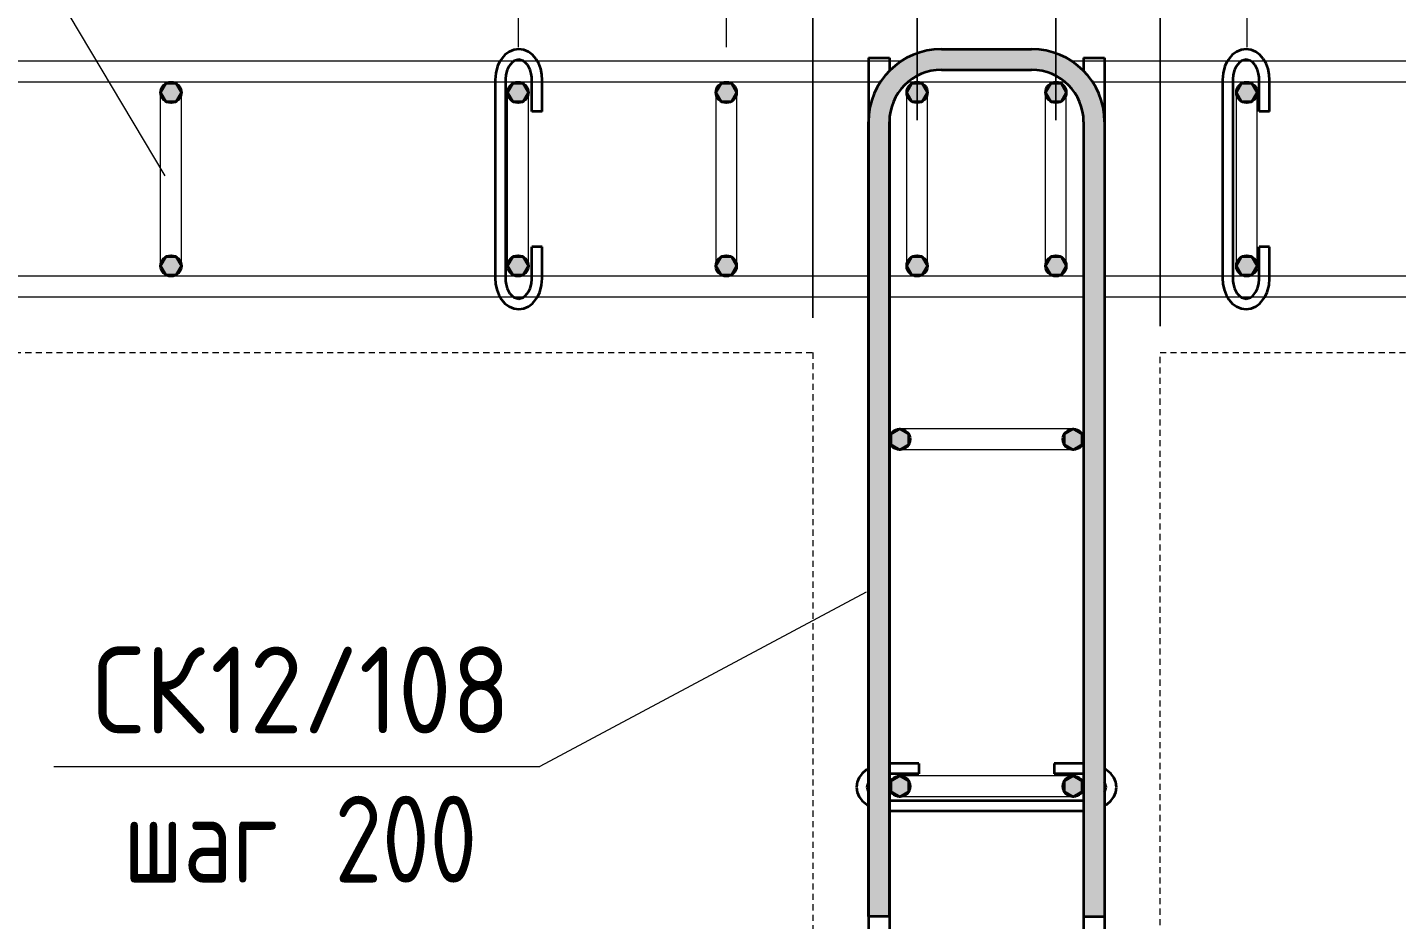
# Model space of a CAD drawing. Header units: millimetres. Extents: x 28954 to 49618, y -2651 to 78735.
# Drawn here: x 31227 to 32016, y 77498 to 78012 of the extents above; entities that cross this region are included whole.
import ezdxf

# ---------------------------------------------------------------- set-up
doc = ezdxf.new("R2010")
doc.units = ezdxf.units.MM
doc.linetypes.add('01 Штриховая _4 мм_', pattern=[6, 3.5, -2.5])
for name, color, linetype, lineweight in [('AA_Dim', 7, 'Continuous', 9), ('AA_Dim-20', 7, 'Continuous', 9), ('AA_Vinoska', 7, 'Continuous', 9), ('KR_Armatura', 7, 'Continuous', 20), ('KR_Armatura_Tonkie', 7, 'Continuous', 20)]:
    doc.layers.add(name, color=color, linetype=linetype, lineweight=lineweight)
doc.layers.add('AF_Stena_Опалубка', color=7, linetype='Continuous', lineweight=20, true_color=0x0063c6)
doc.styles.add('ISOCPEUR_1', font='isocpeur.TTF', dxfattribs={"width": 0.9, "height": 50})
doc.styles.add('ISOCPEUR_2', font='isocpeur.TTF', dxfattribs={"width": 0.8, "height": 50})
doc.dimstyles.new('00_Точн_3_знака__прозр_', dxfattribs={"dimscale": 304.8, "dimtxt": 50.137748, "dimasz": 0.111549, "dimexe": 0.098425, "dimexo": 0.065617, "dimgap": 0.006562, "dimtad": 1, "dimdec": 3, "dimrnd": 0.001, "dimdsep": 46, "dimtxsty": 'ISOCPEUR_1', "dimblk1": 'OBLIQUE', "dimblk2": 'OBLIQUE', "dimsah": 1, "dimcen": 0.09, "dimdle": 0.098425, "dimazin": 0, "dimtfac": 1, "dimtdec": 4, "dimtix": 1, "dimtmove": 0, "dimatfit": 3, "dimfxl": 1, "dimtvp": 1, "dimtolj": 1, "dimtzin": 0, "dimlwd": 18, "dimlwe": 18, "dimarcsym": 2})

# ---------------------------------------------------------------- blocks, each defined once
blk = doc.blocks.new('DIMBLOCK5-План армирования стен')
at = {"layer": 'AA_Dim-20', "color": 30, "lineweight": 18, "true_color": 0xff8000, "transparency": 16777216}
for p, q in [((30110.06, 78332.62), (30110.06, 78362.62)), ((31510.06, 78332.62), (31510.06, 78362.62)), ((31630.06, 78332.62), (31630.06, 78362.62)), ((30110.06, 78332.62), (31510.06, 78332.62)), ((30110.06, 78332.62), (30110.06, 78001)), ((31510.06, 78332.62), (31510.06, 78001)), ((31630.06, 78332.62), (31630.06, 78001))]:
    blk.add_line(p, q, dxfattribs=at)
at = {"layer": 'AA_Dim-20', "color": 30, "lineweight": 30, "true_color": 0xff8000, "transparency": 16777216}
for p, q in [((30110.06, 78332.62), (30127.06, 78349.62)), ((31510.06, 78332.62), (31527.06, 78349.62)), ((31630.06, 78332.62), (31647.06, 78349.62)), ((30110.06, 78332.62), (30093.06, 78315.62)), ((31510.06, 78332.62), (31493.06, 78315.62)), ((31630.06, 78332.62), (31613.06, 78315.62))]:
    blk.add_line(p, q, dxfattribs=at)
at = {"layer": 'AA_Dim-20', "color": 0, "lineweight": 18, "transparency": 16777216, "insert": (30656.81, 78399.76), "char_height": 50, "width": 367.803, "attachment_point": 1, "line_spacing_factor": 1.135194, "style": 'ISOCPEUR_1'}
blk.add_mtext('7х200=1400', dxfattribs=at)
blk = doc.blocks.new('_None')
blk = doc.blocks.new('DIMBLOCK6-План армирования стен')
at = {"layer": 'AA_Dim-20', "color": 30, "lineweight": 18, "true_color": 0xff8000, "transparency": 16777216}
for p, q in [((31510.06, 78332.62), (31510.06, 78362.62)), ((31630.06, 78332.62), (31630.06, 78362.62)), ((31680.06, 78332.62), (31680.06, 78362.62)), ((31510.06, 78332.62), (31630.06, 78332.62)), ((31510.06, 78332.62), (31510.06, 78001)), ((31630.06, 78332.62), (31630.06, 78001)), ((31680.06, 78332.62), (31680.06, 77845))]:
    blk.add_line(p, q, dxfattribs=at)
at = {"layer": 'AA_Dim-20', "color": 30, "lineweight": 30, "true_color": 0xff8000, "transparency": 16777216}
for p, q in [((31510.06, 78332.62), (31527.06, 78349.62)), ((31630.06, 78332.62), (31647.06, 78349.62)), ((31680.06, 78332.62), (31697.06, 78349.62)), ((31510.06, 78332.62), (31493.06, 78315.62)), ((31630.06, 78332.62), (31613.06, 78315.62)), ((31680.06, 78332.62), (31663.06, 78315.62))]:
    blk.add_line(p, q, dxfattribs=at)
at = {"layer": 'AA_Dim-20', "color": 0, "lineweight": 18, "transparency": 16777216, "insert": (31527.96, 78399.76), "char_height": 50, "width": 101.0323, "attachment_point": 1, "line_spacing_factor": 1.135194, "style": 'ISOCPEUR_1'}
blk.add_mtext('120', dxfattribs=at)
blk = doc.blocks.new('DIMBLOCK7-План армирования стен')
at = {"layer": 'AA_Dim-20', "color": 30, "lineweight": 18, "true_color": 0xff8000, "transparency": 16777216}
for p, q in [((31630.06, 78332.62), (31630.06, 78362.62)), ((31680.06, 78332.62), (31680.06, 78362.62)), ((31880.06, 78332.62), (31880.06, 78362.62)), ((31630.06, 78332.62), (31680.06, 78332.62)), ((31630.06, 78332.62), (31630.06, 78001)), ((31680.06, 78332.62), (31680.06, 77845)), ((31880.06, 78332.62), (31880.06, 78045))]:
    blk.add_line(p, q, dxfattribs=at)
at = {"layer": 'AA_Dim-20', "color": 30, "lineweight": 30, "true_color": 0xff8000, "transparency": 16777216}
for p, q in [((31630.06, 78332.62), (31647.06, 78349.62)), ((31680.06, 78332.62), (31697.06, 78349.62)), ((31880.06, 78332.62), (31897.06, 78349.62)), ((31630.06, 78332.62), (31613.06, 78315.62)), ((31680.06, 78332.62), (31663.06, 78315.62)), ((31880.06, 78332.62), (31863.06, 78315.62))]:
    blk.add_line(p, q, dxfattribs=at)
at = {"layer": 'AA_Dim-20', "color": 0, "lineweight": 18, "transparency": 16777216, "insert": (31623.84, 78399.76), "char_height": 50, "width": 74.9228, "attachment_point": 1, "line_spacing_factor": 1.135194, "style": 'ISOCPEUR_1'}
blk.add_mtext('50', dxfattribs=at)
blk = doc.blocks.new('DIMBLOCK8-План армирования стен')
at = {"layer": 'AA_Dim-20', "color": 30, "lineweight": 18, "true_color": 0xff8000, "transparency": 16777216}
for p, q in [((31680.06, 78332.62), (31680.06, 78362.62)), ((31880.06, 78332.62), (31880.06, 78362.62)), ((31930.06, 78332.62), (31930.06, 78362.62)), ((31680.06, 78332.62), (31880.06, 78332.62)), ((31680.06, 78332.62), (31680.06, 77845)), ((31880.06, 78332.62), (31880.06, 78045)), ((31930.06, 78332.62), (31930.06, 78001))]:
    blk.add_line(p, q, dxfattribs=at)
at = {"layer": 'AA_Dim-20', "color": 30, "lineweight": 30, "true_color": 0xff8000, "transparency": 16777216}
for p, q in [((31680.06, 78332.62), (31697.06, 78349.62)), ((31880.06, 78332.62), (31897.06, 78349.62)), ((31930.06, 78332.62), (31947.06, 78349.62)), ((31680.06, 78332.62), (31663.06, 78315.62)), ((31880.06, 78332.62), (31863.06, 78315.62)), ((31930.06, 78332.62), (31913.06, 78315.62))]:
    blk.add_line(p, q, dxfattribs=at)
at = {"layer": 'AA_Dim-20', "color": 0, "lineweight": 18, "transparency": 16777216, "insert": (31733.23, 78399.76), "char_height": 50, "width": 112.3842, "attachment_point": 1, "line_spacing_factor": 1.135194, "style": 'ISOCPEUR_1'}
blk.add_mtext('200', dxfattribs=at)
blk = doc.blocks.new('DIMBLOCK9-План армирования стен')
at = {"layer": 'AA_Dim-20', "color": 30, "lineweight": 18, "true_color": 0xff8000, "transparency": 16777216}
for p, q in [((31880.06, 78332.62), (31880.06, 78362.62)), ((31930.06, 78332.62), (31930.06, 78362.62)), ((31880.06, 78332.62), (31930.06, 78332.62)), ((31880.06, 78332.62), (31880.06, 78045)), ((31930.06, 78332.62), (31930.06, 78001))]:
    blk.add_line(p, q, dxfattribs=at)
at = {"layer": 'AA_Dim-20', "color": 30, "lineweight": 30, "true_color": 0xff8000, "transparency": 16777216}
for p, q in [((31880.06, 78332.62), (31897.06, 78349.62)), ((31930.06, 78332.62), (31947.06, 78349.62)), ((31880.06, 78332.62), (31863.06, 78315.62)), ((31930.06, 78332.62), (31913.06, 78315.62))]:
    blk.add_line(p, q, dxfattribs=at)
at = {"layer": 'AA_Dim-20', "color": 0, "lineweight": 18, "transparency": 16777216, "insert": (31873.84, 78399.76), "char_height": 50, "width": 74.9228, "attachment_point": 1, "line_spacing_factor": 1.135194, "style": 'ISOCPEUR_1'}
blk.add_mtext('50', dxfattribs=at)
blk = doc.blocks.new('DIMBLOCK10-План армирования стен')
at = {"layer": 'AA_Dim-20', "color": 30, "lineweight": 18, "true_color": 0xff8000, "transparency": 16777216}
for p, q in [((31930.06, 78332.62), (31930.06, 78362.62)), ((33930.06, 78332.62), (33930.06, 78362.62)), ((34030.06, 78332.62), (34030.06, 78362.62)), ((31930.06, 78332.62), (33930.06, 78332.62)), ((31930.06, 78332.62), (31930.06, 78001)), ((33930.06, 78332.62), (33930.06, 78001)), ((34030.06, 78332.62), (34030.06, 78001))]:
    blk.add_line(p, q, dxfattribs=at)
at = {"layer": 'AA_Dim-20', "color": 30, "lineweight": 30, "true_color": 0xff8000, "transparency": 16777216}
for p, q in [((31930.06, 78332.62), (31947.06, 78349.62)), ((33930.06, 78332.62), (33947.06, 78349.62)), ((34030.06, 78332.62), (34047.06, 78349.62)), ((31930.06, 78332.62), (31913.06, 78315.62)), ((33930.06, 78332.62), (33913.06, 78315.62)), ((34030.06, 78332.62), (34013.06, 78315.62))]:
    blk.add_line(p, q, dxfattribs=at)
at = {"layer": 'AA_Dim-20', "color": 0, "lineweight": 18, "transparency": 16777216, "insert": (32763.09, 78399.76), "char_height": 50, "width": 400.7236, "attachment_point": 1, "line_spacing_factor": 1.135194, "style": 'ISOCPEUR_1'}
blk.add_mtext('10х200=2000', dxfattribs=at)
blk = doc.blocks.new('DIMBLOCK40-План армирования стен')
at = {"layer": 'AA_Dim-20', "color": 30, "lineweight": 18, "true_color": 0xff8000, "transparency": 16777216}
for p, q in [((31680.06, 77845), (31680.06, 78222.62)), ((31740.06, 77959), (31740.06, 78222.62)), ((31650.06, 78192.62), (31740.06, 78192.62)), ((31680.06, 78192.62), (31680.06, 77845)), ((31740.06, 78192.62), (31740.06, 77959))]:
    blk.add_line(p, q, dxfattribs=at)
at = {"layer": 'AA_Dim-20', "color": 30, "lineweight": 30, "true_color": 0xff8000, "transparency": 16777216}
for p, q in [((31680.06, 78192.62), (31697.06, 78209.62)), ((31740.06, 78192.62), (31757.06, 78209.62)), ((31680.06, 78192.62), (31663.06, 78175.62)), ((31740.06, 78192.62), (31723.06, 78175.62))]:
    blk.add_line(p, q, dxfattribs=at)
at = {"layer": 'AA_Dim-20', "color": 0, "lineweight": 18, "transparency": 16777216, "insert": (31678.84, 78259.76), "char_height": 50, "width": 74.9228, "attachment_point": 1, "line_spacing_factor": 1.135194, "style": 'ISOCPEUR_1'}
blk.add_mtext('60', dxfattribs=at)
blk = doc.blocks.new('_Oblique')
at = {"color": 0, "linetype": 'ByBlock', "lineweight": -2}
blk.add_line((-0.5, -0.5), (0.5, 0.5), dxfattribs=at)
blk = doc.blocks.new('DIMBLOCK41-План армирования стен')
at = {"layer": 'AA_Dim-20', "color": 30, "lineweight": 18, "true_color": 0xff8000, "transparency": 16777216}
for p, q in [((31740.06, 77959), (31740.06, 78222.62)), ((31820.06, 77959), (31820.06, 78222.62)), ((31740.06, 78192.62), (31820.06, 78192.62)), ((31740.06, 78192.62), (31740.06, 77959)), ((31820.06, 78192.62), (31820.06, 77959))]:
    blk.add_line(p, q, dxfattribs=at)
at = {"layer": 'AA_Dim-20', "color": 30, "lineweight": 30, "true_color": 0xff8000, "transparency": 16777216}
for p, q in [((31740.06, 78192.62), (31757.06, 78209.62)), ((31820.06, 78192.62), (31837.06, 78209.62)), ((31740.06, 78192.62), (31723.06, 78175.62)), ((31820.06, 78192.62), (31803.06, 78175.62))]:
    blk.add_line(p, q, dxfattribs=at)
at = {"layer": 'AA_Dim-20', "color": 0, "lineweight": 18, "transparency": 16777216, "insert": (31748.84, 78259.76), "char_height": 50, "width": 74.9228, "attachment_point": 1, "line_spacing_factor": 1.135194, "style": 'ISOCPEUR_1'}
blk.add_mtext('80', dxfattribs=at)
blk = doc.blocks.new('DIMBLOCK42-План армирования стен')
at = {"layer": 'AA_Dim-20', "color": 30, "lineweight": 18, "true_color": 0xff8000, "transparency": 16777216}
for p, q in [((31820.06, 77959), (31820.06, 78222.62)), ((31880.06, 77840.24), (31880.06, 78222.62)), ((31820.06, 78192.62), (31910.06, 78192.62)), ((31820.06, 78192.62), (31820.06, 77959)), ((31880.06, 78192.62), (31880.06, 77840.24))]:
    blk.add_line(p, q, dxfattribs=at)
at = {"layer": 'AA_Dim-20', "color": 30, "lineweight": 30, "true_color": 0xff8000, "transparency": 16777216}
for p, q in [((31820.06, 78192.62), (31837.06, 78209.62)), ((31880.06, 78192.62), (31897.06, 78209.62)), ((31820.06, 78192.62), (31803.06, 78175.62)), ((31880.06, 78192.62), (31863.06, 78175.62))]:
    blk.add_line(p, q, dxfattribs=at)
at = {"layer": 'AA_Dim-20', "color": 0, "lineweight": 18, "transparency": 16777216, "insert": (31818.84, 78259.76), "char_height": 50, "width": 74.9228, "attachment_point": 1, "line_spacing_factor": 1.135194, "style": 'ISOCPEUR_1'}
blk.add_mtext('60', dxfattribs=at)
blk = doc.blocks.new('042_М_Арматуры - Диам длина поз _ Шаг-2260295-План армирования стен')
at = {"layer": 'AA_Vinoska'}
blk.add_line((-7, 0), (7, 0), dxfattribs=at)

msp = doc.modelspace()

# ---------------------------------------------------------------- hatches: boundary and pattern name
at = {"layer": 'KR_Armatura', "lineweight": 35}
h = msp.add_hatch(color=256, dxfattribs=at)
edge = h.paths.add_edge_path()
edge.add_arc((31310.0616, 77975), 6, 0, 360)
for points in [[(31307.0616, 77969.8038), (31313.0616, 77969.8038), (31316.0616, 77975), (31313.0616, 77980.1962), (31307.0616, 77980.1962), (31304.0616, 77975)], [(31507.0616, 77969.8038), (31513.0616, 77969.8038), (31516.0616, 77975), (31513.0616, 77980.1962), (31507.0616, 77980.1962), (31504.0616, 77975)], [(31627.0616, 77969.8038), (31633.0616, 77969.8038), (31636.0616, 77975), (31633.0616, 77980.1962), (31627.0616, 77980.1962), (31624.0616, 77975)], [(31740.818, 77969.8038), (31743.0616, 77969.8038), (31746.0616, 77975), (31743.0616, 77980.1962), (31737.0616, 77980.1962), (31734.0616, 77975), (31737.0616, 77969.8038)], [(31823.0616, 77969.8038), (31826.0616, 77975), (31823.0616, 77980.1962), (31817.0616, 77980.1962), (31814.0616, 77975), (31817.0616, 77969.8038)], [(31927.0616, 77969.8038), (31933.0616, 77969.8038), (31936.0616, 77975), (31933.0616, 77980.1962), (31927.0616, 77980.1962), (31924.0616, 77975)], [(31307.0616, 77869.8038), (31313.0616, 77869.8038), (31316.0616, 77875), (31313.0616, 77880.1962), (31307.0616, 77880.1962), (31304.0616, 77875)], [(31507.0616, 77869.8038), (31513.0616, 77869.8038), (31516.0616, 77875), (31513.0616, 77880.1962), (31507.0616, 77880.1962), (31504.0616, 77875)], [(31627.0616, 77869.8038), (31633.0616, 77869.8038), (31636.0616, 77875), (31633.0616, 77880.1962), (31627.0616, 77880.1962), (31624.0616, 77875)], [(31740.818, 77869.8038), (31743.0616, 77869.8038), (31746.0616, 77875), (31743.0616, 77880.1962), (31737.0616, 77880.1962), (31734.0616, 77875), (31737.0616, 77869.8038)], [(31823.0616, 77869.8038), (31826.0616, 77875), (31823.0616, 77880.1962), (31817.0616, 77880.1962), (31814.0616, 77875), (31817.0616, 77869.8038)], [(31927.0616, 77869.8038), (31933.0616, 77869.8038), (31936.0616, 77875), (31933.0616, 77880.1962), (31927.0616, 77880.1962), (31924.0616, 77875)], [(31730.0616, 77769), (31735.2578, 77772), (31735.2578, 77778), (31730.0616, 77781), (31724.8655, 77778), (31724.8655, 77772)], [(31830.0616, 77769), (31835.2578, 77772), (31835.2578, 77778), (31830.0616, 77781), (31824.8655, 77778), (31824.8655, 77772)], [(31730.0616, 77569), (31735.2578, 77572), (31735.2578, 77578), (31730.0616, 77581), (31724.8655, 77578), (31724.8655, 77572)], [(31830.0616, 77569), (31835.2578, 77572), (31835.2578, 77578), (31830.0616, 77581), (31824.8655, 77578), (31824.8655, 77572)]]:
    msp.add_hatch(color=256, dxfattribs=at).paths.add_polyline_path(points)
h = msp.add_hatch(color=256, dxfattribs=at)
edge = h.paths.add_edge_path()
edge.add_arc((31510.0616, 77975), 6, 0, 360)
h = msp.add_hatch(color=256, dxfattribs=at)
edge = h.paths.add_edge_path()
edge.add_arc((31630.0616, 77975), 6, 0, 360)
h = msp.add_hatch(color=256, dxfattribs=at)
edge = h.paths.add_edge_path()
edge.add_arc((31740.0616, 77975), 6, 0, 360)
h = msp.add_hatch(color=256, dxfattribs=at)
edge = h.paths.add_edge_path()
edge.add_arc((31820.0616, 77975), 6, 0, 360)
h = msp.add_hatch(color=256, dxfattribs=at)
edge = h.paths.add_edge_path()
edge.add_arc((31930.0616, 77975), 6, 0, 360)
h = msp.add_hatch(color=256, dxfattribs=at)
edge = h.paths.add_edge_path()
edge.add_arc((31310.0616, 77875), 6, 0, 360)
h = msp.add_hatch(color=256, dxfattribs=at)
edge = h.paths.add_edge_path()
edge.add_arc((31510.0616, 77875), 6, 0, 360)
h = msp.add_hatch(color=256, dxfattribs=at)
edge = h.paths.add_edge_path()
edge.add_arc((31630.0616, 77875), 6, 0, 360)
h = msp.add_hatch(color=256, dxfattribs=at)
edge = h.paths.add_edge_path()
edge.add_arc((31740.0616, 77875), 6, 0, 360)
h = msp.add_hatch(color=256, dxfattribs=at)
edge = h.paths.add_edge_path()
edge.add_arc((31820.0616, 77875), 6, 0, 360)
h = msp.add_hatch(color=256, dxfattribs=at)
edge = h.paths.add_edge_path()
edge.add_arc((31930.0616, 77875), 6, 0, 360)
h = msp.add_hatch(color=256, dxfattribs=at)
edge = h.paths.add_edge_path()
edge.add_arc((31730.0616, 77775), 6, 0, 360)
h = msp.add_hatch(color=256, dxfattribs=at)
edge = h.paths.add_edge_path()
edge.add_arc((31830.0616, 77775), 6, 0, 360)
h = msp.add_hatch(color=256, dxfattribs=at)
edge = h.paths.add_edge_path()
edge.add_arc((31730.0616, 77575), 6, 0, 360)
h = msp.add_hatch(color=256, dxfattribs=at)
edge = h.paths.add_edge_path()
edge.add_arc((31830.0616, 77575), 6, 0, 360)
at = {"layer": 'KR_Armatura_Tonkie'}
for points in [[(31712.0616, 77958), (31724.0616, 77958), (31725.0838, 77965.7646), (31728.0808, 77973), (31732.8484, 77979.2132), (31739.0616, 77983.9808), (31746.297, 77986.9778), (31754.0616, 77988), (31754.0616, 78000), (31743.1912, 77998.5689), (31733.0616, 77994.3731), (31724.3631, 77987.6985), (31717.6885, 77979), (31713.4927, 77968.8704)], [(31754.0616, 77988), (31806.0616, 77988), (31806.0616, 78000), (31754.0616, 78000)], [(31836.0616, 77958), (31848.0616, 77958), (31846.6305, 77968.8704), (31842.4347, 77979), (31835.7601, 77987.6985), (31827.0616, 77994.3731), (31816.932, 77998.5689), (31806.0616, 78000), (31806.0616, 77988), (31813.8262, 77986.9778), (31821.0616, 77983.9808), (31827.2748, 77979.2132), (31832.0424, 77973), (31835.0394, 77965.7646)], [(31712.0616, 77500), (31724.0616, 77500), (31724.0616, 77958), (31712.0616, 77958), (31712.0616, 77566.196)], [(31848.0616, 77500), (31848.0616, 77958), (31836.0616, 77958), (31836.0616, 77500)]]:
    msp.add_hatch(color=256, dxfattribs=at).paths.add_polyline_path(points)

# ---------------------------------------------------------------- linework, layer by layer
at = {"layer": 'AA_Vinoska'}
for p, q in [((31306.6356, 77926.9221), (31136.8145, 78212.0667)), ((31710.6988, 77686.86), (31522.571, 77586.5345))]:
    msp.add_line(p, q, dxfattribs=at)
at = {"layer": 'AF_Stena_Опалубка', "linetype": '01 Штриховая _4 мм_'}
for p, q in [((29960.0616, 77825), (31680.0616, 77825)), ((31680.0616, 77825), (31680.0616, 76535)), ((31880.0616, 76535), (31880.0616, 77825)), ((31880.0616, 77825), (34080.0616, 77825))]:
    msp.add_line(p, q, dxfattribs=at)
at = {"layer": 'KR_Armatura', "lineweight": 35}
for p, q in [((31307.0616, 77980.1962), (31304.0616, 77975)), ((31313.0616, 77980.1962), (31307.0616, 77980.1962)), ((31316.0616, 77975), (31313.0616, 77980.1962)), ((31507.0616, 77980.1962), (31504.0616, 77975)), ((31513.0616, 77980.1962), (31507.0616, 77980.1962)), ((31516.0616, 77975), (31513.0616, 77980.1962)), ((31627.0616, 77980.1962), (31624.0616, 77975)), ((31633.0616, 77980.1962), (31627.0616, 77980.1962)), ((31636.0616, 77975), (31633.0616, 77980.1962)), ((31737.0616, 77980.1962), (31734.0616, 77975)), ((31743.0616, 77980.1962), (31737.0616, 77980.1962)), ((31746.0616, 77975), (31743.0616, 77980.1962)), ((31817.0616, 77980.1962), (31814.0616, 77975)), ((31823.0616, 77980.1962), (31817.0616, 77980.1962)), ((31826.0616, 77975), (31823.0616, 77980.1962)), ((31927.0616, 77980.1962), (31924.0616, 77975)), ((31933.0616, 77980.1962), (31927.0616, 77980.1962)), ((31936.0616, 77975), (31933.0616, 77980.1962)), ((31304.0616, 77975), (31307.0616, 77969.8038)), ((31307.0616, 77969.8038), (31313.0616, 77969.8038)), ((31313.0616, 77969.8038), (31316.0616, 77975)), ((31504.0616, 77975), (31507.0616, 77969.8038)), ((31507.0616, 77969.8038), (31513.0616, 77969.8038)), ((31513.0616, 77969.8038), (31516.0616, 77975)), ((31624.0616, 77975), (31627.0616, 77969.8038)), ((31627.0616, 77969.8038), (31633.0616, 77969.8038)), ((31633.0616, 77969.8038), (31636.0616, 77975)), ((31734.0616, 77975), (31737.0616, 77969.8038)), ((31737.0616, 77969.8038), (31740.818, 77969.8038)), ((31740.818, 77969.8038), (31743.0616, 77969.8038)), ((31743.0616, 77969.8038), (31746.0616, 77975)), ((31814.0616, 77975), (31817.0616, 77969.8038)), ((31817.0616, 77969.8038), (31823.0616, 77969.8038)), ((31823.0616, 77969.8038), (31826.0616, 77975)), ((31924.0616, 77975), (31927.0616, 77969.8038)), ((31927.0616, 77969.8038), (31933.0616, 77969.8038)), ((31933.0616, 77969.8038), (31936.0616, 77975)), ((31307.0616, 77880.1962), (31304.0616, 77875)), ((31304.0616, 77875), (31307.0616, 77869.8038)), ((31313.0616, 77880.1962), (31307.0616, 77880.1962)), ((31316.0616, 77875), (31313.0616, 77880.1962)), ((31313.0616, 77869.8038), (31316.0616, 77875)), ((31507.0616, 77880.1962), (31504.0616, 77875)), ((31504.0616, 77875), (31507.0616, 77869.8038)), ((31513.0616, 77880.1962), (31507.0616, 77880.1962)), ((31516.0616, 77875), (31513.0616, 77880.1962)), ((31513.0616, 77869.8038), (31516.0616, 77875)), ((31627.0616, 77880.1962), (31624.0616, 77875)), ((31624.0616, 77875), (31627.0616, 77869.8038)), ((31633.0616, 77880.1962), (31627.0616, 77880.1962)), ((31636.0616, 77875), (31633.0616, 77880.1962)), ((31633.0616, 77869.8038), (31636.0616, 77875)), ((31737.0616, 77880.1962), (31734.0616, 77875)), ((31734.0616, 77875), (31737.0616, 77869.8038)), ((31743.0616, 77880.1962), (31737.0616, 77880.1962)), ((31746.0616, 77875), (31743.0616, 77880.1962)), ((31743.0616, 77869.8038), (31746.0616, 77875)), ((31817.0616, 77880.1962), (31814.0616, 77875)), ((31814.0616, 77875), (31817.0616, 77869.8038)), ((31823.0616, 77880.1962), (31817.0616, 77880.1962)), ((31826.0616, 77875), (31823.0616, 77880.1962)), ((31823.0616, 77869.8038), (31826.0616, 77875)), ((31927.0616, 77880.1962), (31924.0616, 77875)), ((31924.0616, 77875), (31927.0616, 77869.8038)), ((31933.0616, 77880.1962), (31927.0616, 77880.1962)), ((31936.0616, 77875), (31933.0616, 77880.1962)), ((31933.0616, 77869.8038), (31936.0616, 77875)), ((31307.0616, 77869.8038), (31313.0616, 77869.8038)), ((31507.0616, 77869.8038), (31513.0616, 77869.8038)), ((31627.0616, 77869.8038), (31633.0616, 77869.8038)), ((31737.0616, 77869.8038), (31740.818, 77869.8038)), ((31740.818, 77869.8038), (31743.0616, 77869.8038)), ((31817.0616, 77869.8038), (31823.0616, 77869.8038)), ((31927.0616, 77869.8038), (31933.0616, 77869.8038)), ((31730.0616, 77781), (31724.8655, 77778)), ((31735.2578, 77778), (31730.0616, 77781)), ((31830.0616, 77781), (31824.8655, 77778)), ((31835.2578, 77778), (31830.0616, 77781)), ((31724.8655, 77778), (31724.8655, 77772)), ((31724.8655, 77772), (31730.0616, 77769)), ((31730.0616, 77769), (31735.2578, 77772)), ((31735.2578, 77772), (31735.2578, 77778)), ((31824.8655, 77778), (31824.8655, 77772)), ((31824.8655, 77772), (31830.0616, 77769)), ((31830.0616, 77769), (31835.2578, 77772)), ((31835.2578, 77772), (31835.2578, 77778)), ((31730.0616, 77581), (31724.8655, 77578)), ((31724.8655, 77578), (31724.8655, 77572)), ((31735.2578, 77578), (31730.0616, 77581)), ((31735.2578, 77572), (31735.2578, 77578)), ((31830.0616, 77581), (31824.8655, 77578)), ((31824.8655, 77578), (31824.8655, 77572)), ((31835.2578, 77578), (31830.0616, 77581)), ((31835.2578, 77572), (31835.2578, 77578)), ((31724.8655, 77572), (31730.0616, 77569)), ((31730.0616, 77569), (31735.2578, 77572)), ((31824.8655, 77572), (31830.0616, 77569)), ((31830.0616, 77569), (31835.2578, 77572))]:
    msp.add_line(p, q, dxfattribs=at)
for centre in [(31310.0616, 77975), (31510.0616, 77975), (31630.0616, 77975), (31740.0616, 77975), (31820.0616, 77975), (31930.0616, 77975), (31310.0616, 77875), (31510.0616, 77875), (31630.0616, 77875), (31740.0616, 77875), (31820.0616, 77875), (31930.0616, 77875), (31730.0616, 77775), (31830.0616, 77775), (31730.0616, 77575), (31830.0616, 77575)]:
    msp.add_circle(centre, 6, dxfattribs=at)
at = {"layer": 'KR_Armatura_Tonkie', "lineweight": 35}
for p, q in [((31507.5549, 77999.5997), (31504.8612, 77998.4468)), ((31510.4365, 78000), (31507.5549, 77999.5997)), ((31513.3181, 77999.5997), (31510.4365, 78000)), ((31516.0118, 77998.4468), (31513.3181, 77999.5997)), ((31754.0616, 78000), (31806.0616, 78000)), ((31926.7567, 77999.5997), (31924.063, 77998.4468)), ((31929.6383, 78000), (31926.7567, 77999.5997)), ((31932.5199, 77999.5997), (31929.6383, 78000)), ((31935.2136, 77998.4468), (31932.5199, 77999.5997)), ((31499.6427, 77993.0217), (31498.276, 77990.1316)), ((31502.4833, 77996.6525), (31499.6427, 77993.0217)), ((31504.8612, 77998.4468), (31502.4833, 77996.6525)), ((31506.6042, 77992.2916), (31504.8322, 77990.0101)), ((31507.8939, 77993.2696), (31506.6042, 77992.2916)), ((31510.4365, 77994), (31507.8939, 77993.2696)), ((31511.7078, 77993.6348), (31510.4365, 77994)), ((31512.9791, 77993.2696), (31511.7078, 77993.6348)), ((31514.2687, 77992.2916), (31512.9791, 77993.2696)), ((31515.487, 77990.8746), (31514.2687, 77992.2916)), ((31518.3896, 77996.6525), (31516.0118, 77998.4468)), ((31520.386, 77994.3387), (31518.3896, 77996.6525)), ((31521.968, 77991.6151), (31520.386, 77994.3387)), ((31523.1148, 77988.5835), (31521.968, 77991.6151)), ((31712.0616, 77995), (31712.0616, 76365)), ((31712.0616, 77995), (31724.0616, 77995)), ((31724.0616, 77995), (31724.0616, 77987.3055)), ((31836.0616, 77995), (31836.0616, 77987.3055)), ((31836.0616, 77995), (31848.0616, 77995)), ((31848.0616, 77995), (31848.0616, 76365)), ((31918.8446, 77993.0217), (31917.4779, 77990.1316)), ((31921.6852, 77996.6525), (31918.8446, 77993.0217)), ((31924.063, 77998.4468), (31921.6852, 77996.6525)), ((31925.8061, 77992.2916), (31924.034, 77990.0101)), ((31927.0957, 77993.2696), (31925.8061, 77992.2916)), ((31929.6383, 77994), (31927.0957, 77993.2696)), ((31930.9096, 77993.6348), (31929.6383, 77994)), ((31932.1809, 77993.2696), (31930.9096, 77993.6348)), ((31933.4706, 77992.2916), (31932.1809, 77993.2696)), ((31934.6888, 77990.8746), (31933.4706, 77992.2916)), ((31937.5915, 77996.6525), (31935.2136, 77998.4468)), ((31939.5878, 77994.3387), (31937.5915, 77996.6525)), ((31941.1699, 77991.6151), (31939.5878, 77994.3387)), ((31942.3166, 77988.5835), (31941.1699, 77991.6151)), ((31497.1937, 77986.1679), (31496.8308, 77982.2101)), ((31498.276, 77990.1316), (31497.1937, 77986.1679)), ((31503.1018, 77985.1215), (31502.8408, 77982.6319)), ((31503.8885, 77988.0103), (31503.1018, 77985.1215)), ((31504.8322, 77990.0101), (31503.8885, 77988.0103)), ((31516.0408, 77990.0101), (31515.487, 77990.8746)), ((31516.9844, 77988.0103), (31516.0408, 77990.0101)), ((31517.6531, 77985.7251), (31516.9844, 77988.0103)), ((31517.9447, 77983.888), (31517.6531, 77985.7251)), ((31518.0431, 77982), (31517.9447, 77983.888)), ((31523.81, 77985.3442), (31523.1148, 77988.5835)), ((31524.0431, 77982), (31523.81, 77985.3442)), ((31754.0616, 77988), (31806.0616, 77988)), ((31916.3956, 77986.1679), (31916.0326, 77982.2101)), ((31917.4779, 77990.1316), (31916.3956, 77986.1679)), ((31922.3036, 77985.1215), (31922.0427, 77982.6319)), ((31923.0904, 77988.0103), (31922.3036, 77985.1215)), ((31924.034, 77990.0101), (31923.0904, 77988.0103)), ((31935.2426, 77990.0101), (31934.6888, 77990.8746)), ((31936.1863, 77988.0103), (31935.2426, 77990.0101)), ((31936.8549, 77985.7251), (31936.1863, 77988.0103)), ((31937.1465, 77983.888), (31936.8549, 77985.7251)), ((31937.2449, 77982), (31937.1465, 77983.888)), ((31943.0119, 77985.3442), (31942.3166, 77988.5835)), ((31943.2449, 77982), (31943.0119, 77985.3442)), ((31496.8308, 77982.2101), (31496.8299, 77982)), ((31496.8299, 77982), (31496.8299, 77868)), ((31502.8408, 77982.6319), (31502.8299, 77982)), ((31502.8299, 77982), (31502.8299, 77868)), ((31518.0431, 77964), (31518.0431, 77982)), ((31524.0431, 77964), (31524.0431, 77982)), ((31916.0326, 77982.2101), (31916.0317, 77982)), ((31916.0317, 77982), (31916.0317, 77868)), ((31922.0427, 77982.6319), (31922.0317, 77982)), ((31922.0317, 77982), (31922.0317, 77868)), ((31937.2449, 77964), (31937.2449, 77982)), ((31943.2449, 77964), (31943.2449, 77982)), ((31524.0431, 77964), (31518.0431, 77964)), ((31943.2449, 77964), (31937.2449, 77964)), ((31712.0616, 77500), (31712.0616, 77958)), ((31724.0616, 77958), (31724.0616, 76402)), ((31724.0616, 77500), (31724.0616, 77958)), ((31836.0616, 77958), (31836.0616, 76402)), ((31836.0616, 77958), (31836.0616, 77500)), ((31848.0616, 77958), (31848.0616, 77500)), ((31524.0431, 77886), (31518.0431, 77886)), ((31518.0431, 77868), (31518.0431, 77886)), ((31524.0431, 77868), (31524.0431, 77886)), ((31943.2449, 77886), (31937.2449, 77886)), ((31937.2449, 77868), (31937.2449, 77886)), ((31943.2449, 77868), (31943.2449, 77886)), ((31496.8299, 77868), (31497.0629, 77864.6558)), ((31502.8299, 77868), (31502.9283, 77866.112)), ((31502.9283, 77866.112), (31503.2199, 77864.2749)), ((31517.7712, 77864.8785), (31518.0321, 77867.3681)), ((31518.0321, 77867.3681), (31518.0431, 77868)), ((31523.6792, 77863.8321), (31524.0422, 77867.7899)), ((31524.0422, 77867.7899), (31524.0431, 77868)), ((31916.0317, 77868), (31916.2648, 77864.6558)), ((31922.0317, 77868), (31922.1301, 77866.112)), ((31922.1301, 77866.112), (31922.4217, 77864.2749)), ((31936.973, 77864.8785), (31937.2339, 77867.3681)), ((31937.2339, 77867.3681), (31937.2449, 77868)), ((31942.8811, 77863.8321), (31943.244, 77867.7899)), ((31943.244, 77867.7899), (31943.2449, 77868)), ((31497.0629, 77864.6558), (31497.7582, 77861.4165)), ((31497.7582, 77861.4165), (31498.9049, 77858.3849)), ((31498.9049, 77858.3849), (31500.487, 77855.6613)), ((31503.2199, 77864.2749), (31503.8885, 77861.9897)), ((31503.8885, 77861.9897), (31504.8322, 77859.9899)), ((31504.8322, 77859.9899), (31505.386, 77859.1254)), ((31505.386, 77859.1254), (31506.6042, 77857.7084)), ((31506.6042, 77857.7084), (31507.8939, 77856.7304)), ((31512.9791, 77856.7304), (31514.2687, 77857.7084)), ((31514.2687, 77857.7084), (31516.0408, 77859.9899)), ((31516.0408, 77859.9899), (31516.9844, 77861.9897)), ((31516.9844, 77861.9897), (31517.7712, 77864.8785)), ((31521.2302, 77856.9783), (31522.5969, 77859.8684)), ((31522.5969, 77859.8684), (31523.6792, 77863.8321)), ((31916.2648, 77864.6558), (31916.96, 77861.4165)), ((31916.96, 77861.4165), (31918.1068, 77858.3849)), ((31918.1068, 77858.3849), (31919.6888, 77855.6613)), ((31922.4217, 77864.2749), (31923.0904, 77861.9897)), ((31923.0904, 77861.9897), (31924.034, 77859.9899)), ((31924.034, 77859.9899), (31924.5878, 77859.1254)), ((31924.5878, 77859.1254), (31925.8061, 77857.7084)), ((31925.8061, 77857.7084), (31927.0957, 77856.7304)), ((31932.1809, 77856.7304), (31933.4706, 77857.7084)), ((31933.4706, 77857.7084), (31935.2426, 77859.9899)), ((31935.2426, 77859.9899), (31936.1863, 77861.9897)), ((31936.1863, 77861.9897), (31936.973, 77864.8785)), ((31940.4321, 77856.9783), (31941.7988, 77859.8684)), ((31941.7988, 77859.8684), (31942.8811, 77863.8321)), ((31500.487, 77855.6613), (31502.4833, 77853.3475)), ((31502.4833, 77853.3475), (31504.8612, 77851.5532)), ((31504.8612, 77851.5532), (31507.5549, 77850.4003)), ((31507.5549, 77850.4003), (31510.4365, 77850)), ((31507.8939, 77856.7304), (31509.1652, 77856.3652)), ((31509.1652, 77856.3652), (31510.4365, 77856)), ((31510.4365, 77856), (31512.9791, 77856.7304)), ((31510.4365, 77850), (31513.3181, 77850.4003)), ((31513.3181, 77850.4003), (31516.0118, 77851.5532)), ((31516.0118, 77851.5532), (31518.3896, 77853.3475)), ((31518.3896, 77853.3475), (31521.2302, 77856.9783)), ((31919.6888, 77855.6613), (31921.6852, 77853.3475)), ((31921.6852, 77853.3475), (31924.063, 77851.5532)), ((31924.063, 77851.5532), (31926.7567, 77850.4003)), ((31926.7567, 77850.4003), (31929.6383, 77850)), ((31927.0957, 77856.7304), (31928.367, 77856.3652)), ((31928.367, 77856.3652), (31929.6383, 77856)), ((31929.6383, 77856), (31932.1809, 77856.7304)), ((31929.6383, 77850), (31932.5199, 77850.4003)), ((31932.5199, 77850.4003), (31935.2136, 77851.5532)), ((31935.2136, 77851.5532), (31937.5915, 77853.3475)), ((31937.5915, 77853.3475), (31940.4321, 77856.9783)), ((31708.4091, 77582.4816), (31706.6148, 77580.1038)), ((31710.723, 77584.4779), (31708.4091, 77582.4816)), ((31712.0616, 77585.2555), (31710.723, 77584.4779)), ((31741.0616, 77588.135), (31724.0616, 77588.135)), ((31741.0616, 77582.135), (31724.0616, 77582.135)), ((31741.0616, 77588.135), (31741.0616, 77582.135)), ((31836.0616, 77588.135), (31819.0616, 77588.135)), ((31819.0616, 77588.135), (31819.0616, 77582.135)), ((31836.0616, 77582.135), (31819.0616, 77582.135)), ((31851.7141, 77582.4816), (31848.0833, 77585.3222)), ((31853.5084, 77580.1038), (31851.7141, 77582.4816)), ((31705.4619, 77577.4101), (31705.0616, 77574.5284)), ((31705.0616, 77574.5284), (31705.4619, 77571.6468)), ((31706.6148, 77580.1038), (31705.4619, 77577.4101)), ((31711.4268, 77575.7998), (31711.0616, 77574.5284)), ((31711.0616, 77574.5284), (31711.792, 77571.9858)), ((31711.792, 77577.0711), (31711.4268, 77575.7998)), ((31712.0616, 77577.4266), (31711.792, 77577.0711)), ((31848.3312, 77577.0711), (31848.0616, 77577.4266)), ((31849.0616, 77574.5284), (31848.3312, 77577.0711)), ((31848.6964, 77573.2571), (31849.0616, 77574.5284)), ((31854.6613, 77577.4101), (31853.5084, 77580.1038)), ((31855.0616, 77574.5284), (31854.6613, 77577.4101)), ((31854.6613, 77571.6468), (31855.0616, 77574.5284)), ((31705.4619, 77571.6468), (31706.6148, 77568.9531)), ((31706.6148, 77568.9531), (31708.4091, 77566.5753)), ((31708.4091, 77566.5753), (31712.04, 77563.7347)), ((31711.792, 77571.9858), (31712.0616, 77571.6303)), ((31724.0616, 77566.9218), (31836.0616, 77566.9218)), ((31848.0616, 77571.6303), (31848.3312, 77571.9858)), ((31848.3312, 77571.9858), (31848.6964, 77573.2571)), ((31849.4003, 77564.579), (31851.7141, 77566.5753)), ((31851.7141, 77566.5753), (31853.5084, 77568.9531)), ((31853.5084, 77568.9531), (31854.6613, 77571.6468)), ((31724.0616, 77560.9218), (31836.0616, 77560.9218)), ((31848.0616, 77563.8013), (31849.4003, 77564.579)), ((31724.0616, 77500), (31712.0616, 77500)), ((31836.0616, 77500), (31848.0616, 77500))]:
    msp.add_line(p, q, dxfattribs=at)
at = {"layer": 'KR_Armatura_Tonkie'}
for p, q in [((31731.2722, 77993), (29908.851, 77993)), ((34131.2722, 77993), (31828.851, 77993)), ((31719.2232, 77981), (29920.9, 77981)), ((31824.9462, 77981), (31735.177, 77981)), ((34119.2232, 77981), (31840.9, 77981)), ((31304.0616, 77939), (31304.0616, 77975)), ((31316.0616, 77939), (31316.0616, 77975)), ((31504.0616, 77939), (31504.0616, 77975)), ((31516.0616, 77939), (31516.0616, 77975)), ((31624.0616, 77975), (31624.0616, 77939)), ((31636.0616, 77975), (31636.0616, 77939)), ((31734.0616, 77939), (31734.0616, 77975)), ((31746.0616, 77939), (31746.0616, 77975)), ((31814.0616, 77939), (31814.0616, 77975)), ((31826.0616, 77939), (31826.0616, 77975)), ((31924.0616, 77939), (31924.0616, 77975)), ((31936.0616, 77939), (31936.0616, 77975)), ((31304.0616, 77911), (31304.0616, 77939)), ((31316.0616, 77911), (31316.0616, 77939)), ((31504.0616, 77911), (31504.0616, 77939)), ((31516.0616, 77911), (31516.0616, 77939)), ((31624.0616, 77939), (31624.0616, 77911)), ((31636.0616, 77939), (31636.0616, 77911)), ((31734.0616, 77911), (31734.0616, 77939)), ((31746.0616, 77911), (31746.0616, 77939)), ((31814.0616, 77911), (31814.0616, 77939)), ((31826.0616, 77911), (31826.0616, 77939)), ((31924.0616, 77911), (31924.0616, 77939)), ((31936.0616, 77911), (31936.0616, 77939)), ((31304.0616, 77875), (31304.0616, 77911)), ((31316.0616, 77875), (31316.0616, 77911)), ((31504.0616, 77875), (31504.0616, 77911)), ((31516.0616, 77875), (31516.0616, 77911)), ((31624.0616, 77911), (31624.0616, 77875)), ((31636.0616, 77911), (31636.0616, 77875)), ((31734.0616, 77875), (31734.0616, 77911)), ((31746.0616, 77875), (31746.0616, 77911)), ((31814.0616, 77875), (31814.0616, 77911)), ((31826.0616, 77875), (31826.0616, 77911)), ((31924.0616, 77875), (31924.0616, 77911)), ((31936.0616, 77875), (31936.0616, 77911)), ((31712.0616, 77869), (29928.0616, 77869)), ((31836.0616, 77869), (31724.0616, 77869)), ((34112.0616, 77869), (31848.0616, 77869)), ((31712.0616, 77857), (29928.0616, 77857)), ((31836.0616, 77857), (31724.0616, 77857)), ((34112.0616, 77857), (31848.0616, 77857)), ((31766.0616, 77781), (31730.0616, 77781)), ((31794.0616, 77781), (31766.0616, 77781)), ((31830.0616, 77781), (31794.0616, 77781)), ((31766.0616, 77769), (31730.0616, 77769)), ((31794.0616, 77769), (31766.0616, 77769)), ((31830.0616, 77769), (31794.0616, 77769)), ((31766.0616, 77581), (31730.0616, 77581)), ((31794.0616, 77581), (31766.0616, 77581)), ((31830.0616, 77581), (31794.0616, 77581)), ((31766.0616, 77569), (31730.0616, 77569)), ((31794.0616, 77569), (31766.0616, 77569)), ((31830.0616, 77569), (31794.0616, 77569))]:
    msp.add_line(p, q, dxfattribs=at)
at = {"layer": 'KR_Armatura_Tonkie', "lineweight": 35}
for centre, radius, start, end in [((31754.0616, 77958), 42, 90, 180), ((31806.0616, 77958), 42, 0, 90), ((31754.0616, 77958), 30, 90, 180), ((31806.0616, 77958), 30, 360, 90)]:
    msp.add_arc(centre, radius, start, end, dxfattribs=at)
at = {"layer": 'KR_Armatura_Tonkie'}
for centre, start, end in [((31310.0616, 77975), 0, 180), ((31510.0616, 77975), 0, 180), ((31630.0616, 77975), 0, 180), ((31740.0616, 77975), 0, 180), ((31820.0616, 77975), 0, 180), ((31930.0616, 77975), 0, 180), ((31310.0616, 77875), 180, 0), ((31510.0616, 77875), 180, 0), ((31630.0616, 77875), 180, 0), ((31740.0616, 77875), 180, 0), ((31820.0616, 77875), 180, 0), ((31930.0616, 77875), 180, 0), ((31730.0616, 77775), 90, 270), ((31830.0616, 77775), 270, 90), ((31730.0616, 77575), 90, 270), ((31830.0616, 77575), 270, 90)]:
    msp.add_arc(centre, 6, start, end, dxfattribs=at)

# ---------------------------------------------------------------- block references
at = {"layer": 'AA_Vinoska', "xscale": 19.99999999999999, "yscale": 19.99999999999999, "zscale": 19.99999999999999}
msp.add_blockref('042_М_Арматуры - Диам длина поз _ Шаг-2260295-План армирования стен', (31382.571, 77586.5345), dxfattribs=at)

# ---------------------------------------------------------------- texts
at = {"layer": 'AA_Vinoska', "char_height": 50, "attachment_point": 1}
for s, insert, width, style in [('СК', (31264.8638, 77655.5395), 82.253137, 'ISOCPEUR_1'), ('12/108', (31332.7295, 77655.5395), 210.683475, 'ISOCPEUR_1'), (' 200', (31378.9122, 77569.5584), 133.4008, 'ISOCPEUR_2'), ('шаг', (31282.6038, 77569.5584), 116.7257, 'ISOCPEUR_2')]:
    msp.add_mtext(s, dxfattribs=dict(at, insert=insert, width=width, style=style))

# ---------------------------------------------------------------- dimensions: what is measured, and where the dimension line sits
at = {"layer": 'AA_Dim', "color": 30, "lineweight": 18, "true_color": 0xff8000}
for base, p1, p2, text, override, picture, middle in [((31510.0616, 78332.625), (30110.0616, 77981), (31510.0616, 77981), '7х200=1400', {"dimpost": '<>', "dimblk1": 'None', "dimblk2": 'None', "dimsah": 1, "dimfxl": 1400}, 'DIMBLOCK5-План армирования стен', (30810.0616, 78359.625)), ((31630.0616, 78332.625), (31510.0616, 77981), (31630.0616, 77981), '120', {"dimpost": '<>', "dimblk1": 'None', "dimblk2": 'None', "dimsah": 1, "dimfxl": 120}, 'DIMBLOCK6-План армирования стен', (31570.0616, 78359.625)), ((31680.0616, 78332.625), (31630.0616, 77981), (31680.0616, 77825), '50', {"dimpost": '<>', "dimblk1": 'None', "dimblk2": 'None', "dimsah": 1, "dimfxl": 163.816971}, 'DIMBLOCK7-План армирования стен', (31655.0616, 78359.625)), ((31880.0616, 78332.625), (31680.0616, 77825), (31880.0616, 78025), '200', {"dimpost": '<>', "dimblk1": 'None', "dimblk2": 'None', "dimsah": 1, "dimfxl": 282.842712}, 'DIMBLOCK8-План армирования стен', (31780.0616, 78359.625)), ((31930.0616, 78332.625), (31880.0616, 78025), (31930.0616, 77981), '50', {"dimpost": '<>', "dimblk1": 'None', "dimblk2": 'None', "dimsah": 1, "dimfxl": 66.603303}, 'DIMBLOCK9-План армирования стен', (31905.0616, 78359.625)), ((33930.0616, 78332.625), (31930.0616, 77981), (33930.0616, 77981), '10х200=2000', {"dimpost": '<>', "dimblk1": 'None', "dimblk2": 'None', "dimsah": 1, "dimfxl": 2000}, 'DIMBLOCK10-План армирования стен', (32930.0616, 78359.625))]:
    dim = msp.add_linear_dim(base=base, p1=p1, p2=p2, text=text, dimstyle='00_Точн_3_знака__прозр_', override=override, dxfattribs=at)
    dim.commit()
    dim.dimension.update_dxf_attribs({"geometry": picture, "text_midpoint": middle})
for base, p1, p2, override, picture, middle in [((31820.0616, 78192.625), (31740.0616, 77939), (31820.0616, 77939), {"dimpost": '<>', "dimfxl": 80}, 'DIMBLOCK41-План армирования стен', (31780.0616, 78219.625)), ((31740.0616, 78192.625), (31680.0616, 77825), (31740.0616, 77939), {"dimpost": '<>', "dimfxl": 128.825463}, 'DIMBLOCK40-План армирования стен', (31710.0616, 78219.625)), ((31880.0616, 78192.625), (31820.0616, 77939), (31880.0616, 77820.24), {"dimpost": '<>', "dimfxl": 133.056145}, 'DIMBLOCK42-План армирования стен', (31850.0616, 78219.625))]:
    dim = msp.add_linear_dim(base=base, p1=p1, p2=p2, dimstyle='00_Точн_3_знака__прозр_', override=override, dxfattribs=at)
    dim.commit()
    dim.dimension.update_dxf_attribs({"geometry": picture, "text_midpoint": middle})

doc.saveas('drawing.dxf')
